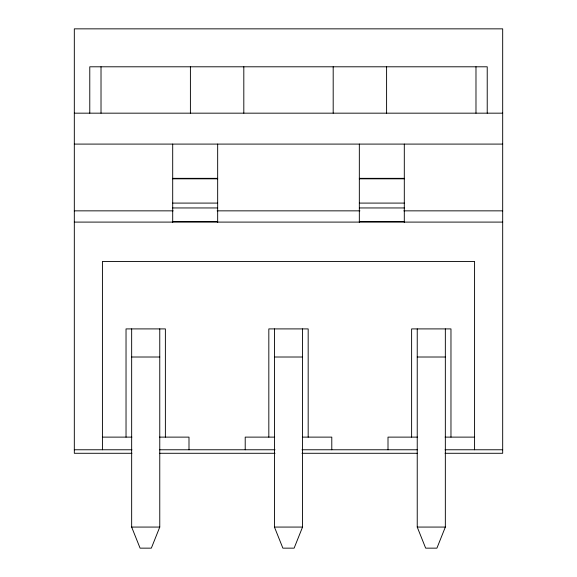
<?xml version="1.0" encoding="UTF-8"?>
<svg xmlns="http://www.w3.org/2000/svg" width="577" height="577" viewBox="0 0 577 577"><rect width="100%" height="100%" fill="white"/><g stroke="black" fill="none" stroke-linecap="round" stroke-linejoin="round"><path stroke-width="0.87" d="M159.764 328.904L159.764 527.068L151.333 548.15L140.088 548.15L131.657 527.068L131.657 328.904M302.557 328.904L302.557 527.068L294.119 548.15L282.881 548.15L274.443 527.068L274.443 328.904M445.343 328.904L445.343 527.068L436.912 548.15L425.667 548.15L417.236 527.068L417.236 328.904M74.318 113.171L502.682 113.171M74.318 144.091L502.682 144.091M172.696 178.343L217.666 178.343M359.334 178.343L404.304 178.343M172.696 178.82L217.666 178.82M359.334 178.82L404.304 178.82M172.696 203.09L217.666 203.09M359.334 203.09L404.304 203.09M172.696 207.951L217.666 207.951M359.334 207.951L404.304 207.951M74.318 210.85L173.143 210.85M217.103 210.85L359.897 210.85M403.857 210.85L502.682 210.85M172.696 221.582L217.666 221.582M359.334 221.582L404.304 221.582M74.318 222.095L502.682 222.095M131.657 357.012L159.764 357.012M274.443 357.012L302.557 357.012M417.236 357.012L445.343 357.012M102.425 437.121L131.873 437.121M159.54 437.121L188.996 437.121L188.996 449.772M274.666 437.121L245.211 437.121L245.211 449.772M302.334 437.121L331.789 437.121L331.789 449.772M417.459 437.121L388.004 437.121L388.004 449.772M445.127 437.121L474.575 437.121M74.318 449.772L131.909 449.772M159.54 449.772L274.998 449.772M302.002 449.772L417.459 449.772M445.091 449.772L502.682 449.772M131.909 453.284L74.318 453.284L74.318 28.85L502.682 28.85L502.682 453.284L445.091 453.284M159.54 453.284L274.998 453.284M302.002 453.284L417.459 453.284M131.657 527.068L159.764 527.068M274.443 527.068L302.557 527.068M417.236 527.068L445.343 527.068M487.226 113.171L487.226 66.795L89.774 66.795L89.774 113.171M475.982 66.795L475.982 113.171M474.575 449.772L474.575 261.446L102.425 261.446L102.425 449.772M450.969 437.121L450.969 328.904L411.617 328.904L411.617 437.121M404.304 144.091L404.304 222.419M386.597 66.795L386.597 113.171M359.334 144.091L359.334 222.419M333.189 66.795L333.189 113.171M308.176 437.121L308.176 328.904L268.824 328.904L268.824 437.121M243.811 66.795L243.811 113.171M217.666 144.091L217.666 222.419M190.403 66.795L190.403 113.171M172.696 144.091L172.696 222.419M165.383 437.121L165.383 328.904L126.031 328.904L126.031 437.121M101.018 66.795L101.018 113.171"/></g></svg>
